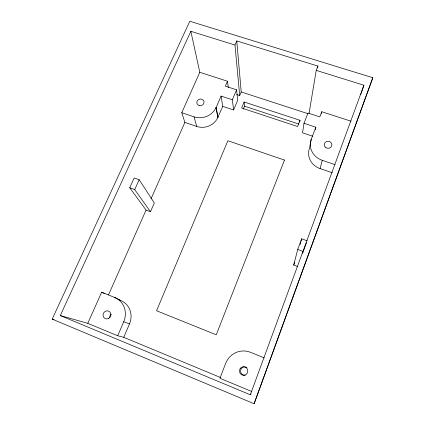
<?xml version="1.0" encoding="UTF-8"?>
<svg xmlns="http://www.w3.org/2000/svg" width="425" height="425" viewBox="0 0 425 425"><rect width="100%" height="100%" fill="white"/><g stroke="black" fill="none" stroke-linecap="round" stroke-linejoin="round"><path stroke-width="0.64" d="M299.763 122.017L299.997 120.317L244.147 101.995L241.618 108.019L297.58 126.501L299.997 120.317M350.97 121.178L321.757 111.727L319.797 116.864L307.987 113.023L303.992 123.314L302.536 132.823L312.731 136.202M309.055 113.379L316.232 70.369L317.911 66.088L236.778 40.928L234.982 45.05L239.695 95.535L236.693 94.557M317.576 68.043L317.911 66.088M303.992 123.314L315.844 127.208L311.27 139.182L309.522 148.166A17.17 15.847 7.3 0 0 320.073 168.592L332.323 172.762M315.334 129.715L315.844 127.208M321.358 113.587L321.757 111.727M297.93 266.634L293.702 265.057L297.734 249.443L301.67 238.802L307.19 240.81M320.073 168.592L322.267 160.326A17.866 16.41 6.8 0 1 311.27 139.182M300.162 244.433L300.666 242.553M301.001 241.304L301.67 238.802M302.706 253.327L303.275 251.478L297.734 249.443M360.729 94.573L363.912 85.223L316.232 70.369M372.81 77.722L254.113 403.75L52.19 319.117L189.794 21.25L372.81 77.722L254.113 403.75M234.982 45.05L190.836 31.296L60.292 315.568L250.32 394.788L363.912 85.223M303.493 250.888L306.537 242.59M293.702 265.057L294.78 262.129M243.233 109.145L244.476 106.17L244.147 101.995M233.596 109.958L232.358 99.774L221.09 96.071L222.742 106.362L233.596 109.958L237.671 100.321L236.592 89.813L225.367 86.158L227.487 81.239L199.798 72.282L190.836 31.296M239.695 95.535L241.209 91.959L236.778 40.928M232.358 99.774L236.592 89.813M87.778 323.329L117.688 335.766L123.76 337.317L129.519 323.877A18.45 17.282 -57.1 0 0 120.732 300.507L114.644 297.442L101.671 292.198L87.778 323.329L60.292 315.568M199.798 72.282L181.762 112.699L184.88 122.405L196.722 126.438A16.208 14.758 -13.8 0 0 217.86 117.412L222.742 106.362M117.688 335.766L123.728 321.762A19.242 17.972 -56.3 0 0 114.644 297.442M217.988 117.454L216.144 107.536L221.09 96.071M150.477 211.724L154.333 202.964L139.177 179.727L134.199 177.916L129.726 187.749L146.062 210.083L150.477 211.724L134.72 189.582L129.726 187.749M108.524 294.86L146.062 210.083M151.008 198.911L184.88 122.405M134.72 189.582L139.177 179.727M250.32 394.788L251.037 393.794M52.19 319.117L54.113 319.605M241.209 91.959L307.838 113.64M244.476 106.17L298.833 124.073M181.762 112.699L194.05 116.854A16.83 15.242 -13.9 0 0 216.006 107.493L216.144 107.536M322.267 160.326L335.049 164.645M123.728 321.762L129.519 323.877M264.238 357.861L250.585 352.346A20.214 19.449 83 0 0 225.579 363.566L219.959 378.282L251.876 391.553M118.357 299.551L120.732 300.507M123.76 337.317L220.676 377.575M101.671 292.198L104.412 293.558M194.05 116.854L196.722 126.438M216.006 107.493L217.86 117.412M227.487 81.239L228.315 87.577M109.655 317.858A3.953 3.703 -57.1 0 1 111.238 314.245M245.183 375.201A4.149 3.99 82.7 0 1 240.683 370.085A4.149 3.99 82.7 0 1 246.914 367.768M284.474 160.082L216.267 334.799L156.565 310.755L227.885 140.749L284.474 160.082M108.338 318.591A4.122 3.852 -56.3 0 0 109.496 311.631A4.122 3.852 -56.3 0 0 103.094 314.457A4.122 3.852 -56.3 0 0 108.338 318.591M240.268 368.401A4.33 4.165 83 0 0 243.185 375.286A4.33 4.165 83 0 0 247.446 369.272A4.33 4.165 83 0 0 240.268 368.401M325.199 147.05A3.83 3.517 6.8 0 0 331.697 145.977A3.83 3.517 6.8 0 0 327.33 141.312A3.83 3.517 6.8 0 0 325.199 147.05M199.075 105.442A3.639 3.294 -13.9 0 0 204.027 101.718A3.639 3.294 -13.9 0 0 198.225 99.801A3.639 3.294 -13.9 0 0 199.075 105.442"/></g></svg>
